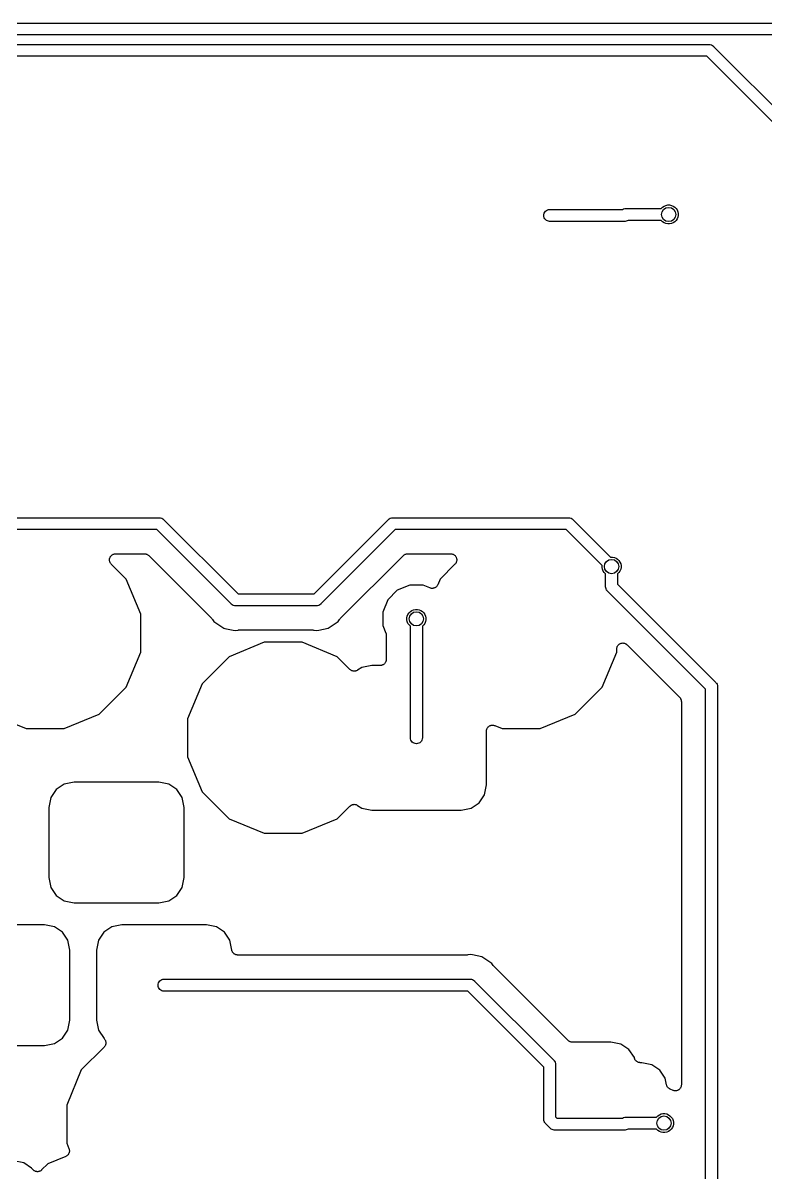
# Model space of a CAD drawing. Extents: x 0.4 to 11.3, y -7.9 to -0.4.
# Drawn here: x 5.277 to 5.892, y -2.466 to -1.515 of the extents above; entities that cross this region are included whole.
import ezdxf

# ---------------------------------------------------------------- set-up
doc = ezdxf.new("R2010")
doc.units = 0
doc.header["$MEASUREMENT"] = 0
doc.layers.add('BLACK', color=7, linetype='CONTINUOUS')

msp = doc.modelspace()

# ---------------------------------------------------------------- linework, layer by layer
at = {"layer": 'BLACK', "linetype": 'CONTINUOUS'}
for p, q in [((4.18922, -1.51476), (6.51551, -1.51476)), ((6.51371, -1.52461), (4.19102, -1.52461)), ((4.19664, -1.53248), (5.84425, -1.53248)), ((5.84425, -1.53248), (5.84449, -1.53246)), ((5.84449, -1.53246), (5.84473, -1.53248)), ((5.84473, -1.53248), (5.84473, -1.53248)), ((5.84473, -1.53248), (5.84545, -1.53255)), ((5.84545, -1.53255), (5.84638, -1.53283)), ((5.84638, -1.53283), (5.84724, -1.53329)), ((5.84724, -1.53329), (5.84798, -1.5339)), ((5.84798, -1.5339), (5.84814, -1.53409)), ((5.84814, -1.53409), (5.92431, -1.61026)), ((5.84245, -1.54232), (4.19844, -1.54232)), ((5.91735, -1.61722), (5.84245, -1.54232)), ((5.80873, -1.66566), (5.81025, -1.66535)), ((5.81025, -1.66535), (5.8118, -1.66535)), ((5.8118, -1.66535), (5.81332, -1.66566)), ((5.70765, -1.67402), (5.70775, -1.67305)), ((5.70775, -1.67498), (5.70765, -1.67402)), ((5.70775, -1.67305), (5.70803, -1.67212)), ((5.70803, -1.67591), (5.70775, -1.67498)), ((5.70803, -1.67212), (5.70849, -1.67127)), ((5.70849, -1.67127), (5.7091, -1.67052)), ((5.7091, -1.67052), (5.70985, -1.6699)), ((5.70985, -1.6699), (5.71071, -1.66945)), ((5.71071, -1.66945), (5.71163, -1.66917)), ((5.71163, -1.66917), (5.71236, -1.66909)), ((5.71236, -1.66909), (5.77288, -1.66909)), ((5.77288, -1.66909), (5.7737, -1.66866)), ((5.7737, -1.66866), (5.77463, -1.66838)), ((5.77463, -1.66838), (5.77535, -1.66831)), ((5.77535, -1.66831), (5.77559, -1.66828)), ((5.77535, -1.66831), (5.77535, -1.66831)), ((5.77559, -1.66828), (5.77583, -1.66831)), ((5.77583, -1.66831), (5.80484, -1.66831)), ((5.80484, -1.66831), (5.80491, -1.66821)), ((5.80491, -1.66821), (5.806, -1.66711)), ((5.806, -1.66711), (5.80729, -1.66625)), ((5.80729, -1.66625), (5.80873, -1.66566)), ((5.81332, -1.66566), (5.81475, -1.66625)), ((5.81475, -1.66625), (5.81604, -1.66711)), ((5.81604, -1.66711), (5.81714, -1.66821)), ((5.81714, -1.66821), (5.818, -1.6695)), ((5.818, -1.6695), (5.8186, -1.67093)), ((5.8186, -1.67093), (5.8189, -1.67245)), ((5.8189, -1.674), (5.8186, -1.67553)), ((5.8189, -1.67245), (5.8189, -1.674)), ((5.70849, -1.67676), (5.70803, -1.67591)), ((5.7091, -1.67751), (5.70849, -1.67676)), ((5.70985, -1.67813), (5.7091, -1.67751)), ((5.71071, -1.67858), (5.70985, -1.67813)), ((5.71163, -1.67887), (5.71071, -1.67858)), ((5.71236, -1.67894), (5.71163, -1.67887)), ((5.77456, -1.67894), (5.71236, -1.67894)), ((5.7748, -1.67896), (5.77456, -1.67894)), ((5.77504, -1.67894), (5.7748, -1.67896)), ((5.77577, -1.67887), (5.77504, -1.67894)), ((5.77504, -1.67894), (5.77504, -1.67894)), ((5.7767, -1.67858), (5.77577, -1.67887)), ((5.77751, -1.67815), (5.7767, -1.67858)), ((5.80484, -1.67815), (5.77751, -1.67815)), ((5.80491, -1.67825), (5.80484, -1.67815)), ((5.806, -1.67934), (5.80491, -1.67825)), ((5.80729, -1.68021), (5.806, -1.67934)), ((5.80873, -1.6808), (5.80729, -1.68021)), ((5.81025, -1.6811), (5.80873, -1.6808)), ((5.8118, -1.6811), (5.81025, -1.6811)), ((5.81332, -1.6808), (5.8118, -1.6811)), ((5.81475, -1.68021), (5.81332, -1.6808)), ((5.81604, -1.67934), (5.81475, -1.68021)), ((5.81714, -1.67825), (5.81604, -1.67934)), ((5.818, -1.67696), (5.81714, -1.67825)), ((5.8186, -1.67553), (5.818, -1.67696)), ((5.26402, -1.92421), (5.38952, -1.92421)), ((5.38952, -1.92421), (5.38976, -1.92419)), ((5.38976, -1.92419), (5.39, -1.92421)), ((5.39, -1.92421), (5.39001, -1.92421)), ((5.39001, -1.92421), (5.39073, -1.92428)), ((5.39073, -1.92428), (5.39166, -1.92457)), ((5.39166, -1.92457), (5.39251, -1.92502)), ((5.39251, -1.92502), (5.39326, -1.92564)), ((5.39326, -1.92564), (5.39341, -1.92582)), ((5.39341, -1.92582), (5.45479, -1.9872)), ((5.51765, -1.9872), (5.57903, -1.92582)), ((5.57903, -1.92582), (5.57918, -1.92564)), ((5.57918, -1.92564), (5.57948, -1.92539)), ((5.57948, -1.92539), (5.57993, -1.92502)), ((5.57993, -1.92502), (5.58078, -1.92457)), ((5.58078, -1.92457), (5.58171, -1.92428)), ((5.58171, -1.92428), (5.58244, -1.92421)), ((5.58244, -1.92421), (5.58268, -1.92419)), ((5.58244, -1.92421), (5.58244, -1.92421)), ((5.58268, -1.92419), (5.58292, -1.92421)), ((5.58292, -1.92421), (5.72811, -1.92421)), ((5.72811, -1.92421), (5.72835, -1.92419)), ((5.72835, -1.92419), (5.72859, -1.92421)), ((5.72859, -1.92421), (5.72859, -1.92421)), ((5.72859, -1.92421), (5.72931, -1.92428)), ((5.72931, -1.92428), (5.73024, -1.92457)), ((5.73024, -1.92457), (5.73109, -1.92502)), ((5.73109, -1.92502), (5.73184, -1.92564)), ((5.73184, -1.92564), (5.732, -1.92582)), ((5.732, -1.92582), (5.76289, -1.95672)), ((5.38773, -1.93406), (5.26582, -1.93406)), ((5.44911, -1.99544), (5.38773, -1.93406)), ((5.58472, -1.93406), (5.52334, -1.99543)), ((5.72631, -1.93406), (5.58472, -1.93406)), ((5.75593, -1.96368), (5.72631, -1.93406)), ((5.34852, -1.959), (5.34857, -1.95852)), ((5.34852, -1.95901), (5.34852, -1.959)), ((5.34852, -1.95902), (5.34852, -1.95901)), ((5.34856, -1.95949), (5.34852, -1.95902)), ((5.3486, -1.95997), (5.34856, -1.95949)), ((5.34857, -1.95852), (5.34862, -1.95805)), ((5.34861, -1.95998), (5.3486, -1.95997)), ((5.34861, -1.95999), (5.34861, -1.95998)), ((5.34874, -1.96045), (5.34861, -1.95999)), ((5.34862, -1.95803), (5.34877, -1.95758)), ((5.34862, -1.95804), (5.34862, -1.95803)), ((5.34862, -1.95805), (5.34862, -1.95804)), ((5.34888, -1.96091), (5.34874, -1.96045)), ((5.34877, -1.95758), (5.34891, -1.95712)), ((5.34891, -1.95711), (5.34892, -1.9571)), ((5.34891, -1.95712), (5.34891, -1.95711)), ((5.34892, -1.9571), (5.34914, -1.95668)), ((5.34914, -1.95668), (5.34937, -1.95626)), ((5.34937, -1.95626), (5.34938, -1.95625)), ((5.34938, -1.95624), (5.34969, -1.95588)), ((5.34938, -1.95625), (5.34938, -1.95624)), ((5.34969, -1.95588), (5.34999, -1.95551)), ((5.34999, -1.95551), (5.35, -1.9555)), ((5.35, -1.9555), (5.35001, -1.95549)), ((5.35001, -1.95549), (5.35038, -1.95519)), ((5.35038, -1.95519), (5.35075, -1.95489)), ((5.35075, -1.95489), (5.35076, -1.95489)), ((5.35076, -1.95489), (5.35077, -1.95488)), ((5.35077, -1.95488), (5.35119, -1.95466)), ((5.35119, -1.95466), (5.35161, -1.95443)), ((5.35161, -1.95443), (5.35162, -1.95443)), ((5.35162, -1.95443), (5.35163, -1.95443)), ((5.35163, -1.95443), (5.35208, -1.95429)), ((5.35208, -1.95429), (5.35255, -1.95415)), ((5.35255, -1.95415), (5.35256, -1.95415)), ((5.35256, -1.95415), (5.35304, -1.9541)), ((5.35256, -1.95415), (5.35256, -1.95415)), ((5.35304, -1.9541), (5.35352, -1.95406)), ((5.35352, -1.95406), (5.37737, -1.95406)), ((5.37737, -1.95406), (5.37739, -1.95406)), ((5.37739, -1.95406), (5.37739, -1.95406)), ((5.37739, -1.95406), (5.37739, -1.95406)), ((5.37739, -1.95406), (5.37744, -1.95406)), ((5.37744, -1.95406), (5.3779, -1.95411)), ((5.3779, -1.95411), (5.37836, -1.95415)), ((5.37836, -1.95415), (5.37838, -1.95416)), ((5.37838, -1.95416), (5.37841, -1.95416)), ((5.37841, -1.95416), (5.37885, -1.9543)), ((5.37885, -1.9543), (5.37929, -1.95444)), ((5.37929, -1.95444), (5.37931, -1.95445)), ((5.37931, -1.95445), (5.37934, -1.95446)), ((5.37934, -1.95446), (5.37975, -1.95468)), ((5.37975, -1.95468), (5.38015, -1.9549)), ((5.38015, -1.9549), (5.38017, -1.95492)), ((5.38017, -1.95492), (5.38019, -1.95493)), ((5.38019, -1.95493), (5.38055, -1.95523)), ((5.38055, -1.95523), (5.38091, -1.95552)), ((5.38091, -1.95552), (5.43305, -2.00766)), ((5.53939, -2.00766), (5.59154, -1.95552)), ((5.59154, -1.95552), (5.59155, -1.95551)), ((5.59155, -1.95551), (5.59159, -1.95547)), ((5.59155, -1.95551), (5.59155, -1.95551)), ((5.59155, -1.95551), (5.59155, -1.95551)), ((5.59159, -1.95547), (5.59195, -1.95518)), ((5.59195, -1.95518), (5.5923, -1.95489)), ((5.5923, -1.95489), (5.59233, -1.95488)), ((5.59233, -1.95488), (5.59235, -1.95486)), ((5.59235, -1.95486), (5.59276, -1.95465)), ((5.59276, -1.95465), (5.59317, -1.95443)), ((5.59317, -1.95443), (5.59319, -1.95442)), ((5.59319, -1.95442), (5.59321, -1.95441)), ((5.59321, -1.95441), (5.59366, -1.95428)), ((5.59366, -1.95428), (5.5941, -1.95415)), ((5.5941, -1.95415), (5.59413, -1.95415)), ((5.59413, -1.95415), (5.59415, -1.95414)), ((5.59415, -1.95414), (5.59461, -1.9541)), ((5.59461, -1.9541), (5.59507, -1.95406)), ((5.59507, -1.95406), (5.63073, -1.95406)), ((5.63073, -1.95406), (5.63079, -1.95406)), ((5.63079, -1.95406), (5.63079, -1.95406)), ((5.63079, -1.95406), (5.63079, -1.95406)), ((5.63079, -1.95406), (5.6308, -1.95406)), ((5.6308, -1.95406), (5.63129, -1.95411)), ((5.63129, -1.95411), (5.63176, -1.95416)), ((5.63176, -1.95416), (5.63177, -1.95416)), ((5.63177, -1.95416), (5.63177, -1.95416)), ((5.63177, -1.95416), (5.63224, -1.95431)), ((5.63224, -1.95431), (5.63269, -1.95445)), ((5.63269, -1.95445), (5.6327, -1.95446)), ((5.6327, -1.95446), (5.6327, -1.95446)), ((5.6327, -1.95446), (5.63313, -1.95469)), ((5.63313, -1.95469), (5.63354, -1.95492)), ((5.63354, -1.95492), (5.63355, -1.95493)), ((5.63355, -1.95493), (5.63356, -1.95493)), ((5.63356, -1.95493), (5.63393, -1.95524)), ((5.63393, -1.95524), (5.63429, -1.95554)), ((5.63429, -1.95554), (5.6343, -1.95555)), ((5.6343, -1.95555), (5.63431, -1.95556)), ((5.63431, -1.95556), (5.63461, -1.95593)), ((5.63461, -1.95593), (5.63491, -1.9563)), ((5.63491, -1.9563), (5.63491, -1.95631)), ((5.63491, -1.95631), (5.63492, -1.95632)), ((5.63492, -1.95632), (5.63514, -1.95673)), ((5.63514, -1.95673), (5.63536, -1.95717)), ((5.63536, -1.95717), (5.63537, -1.95717)), ((5.63537, -1.95717), (5.63537, -1.95718)), ((5.63537, -1.95718), (5.63551, -1.95764)), ((5.63563, -1.96006), (5.63549, -1.96053)), ((5.63551, -1.95764), (5.63564, -1.9581)), ((5.63564, -1.96004), (5.63563, -1.96005)), ((5.63563, -1.96005), (5.63563, -1.96006)), ((5.63564, -1.9581), (5.63564, -1.95811)), ((5.63564, -1.95811), (5.63565, -1.95812)), ((5.63568, -1.95957), (5.63564, -1.96004)), ((5.63565, -1.95812), (5.63569, -1.9586)), ((5.63573, -1.95909), (5.63568, -1.95957)), ((5.63569, -1.9586), (5.63573, -1.95907)), ((5.63573, -1.95907), (5.63573, -1.95908)), ((5.63573, -1.95908), (5.63573, -1.95909)), ((5.76289, -1.95672), (5.763, -1.95669)), ((5.763, -1.95669), (5.76456, -1.95669)), ((5.76456, -1.95669), (5.76608, -1.957)), ((5.76608, -1.957), (5.76751, -1.95759)), ((5.76751, -1.95759), (5.7688, -1.95845)), ((5.7688, -1.95845), (5.7699, -1.95955)), ((5.7699, -1.95955), (5.77076, -1.96084)), ((5.34888, -1.96092), (5.34888, -1.96091)), ((5.34888, -1.96093), (5.34888, -1.96092)), ((5.3491, -1.96135), (5.34888, -1.96093)), ((5.34932, -1.96178), (5.3491, -1.96135)), ((5.34933, -1.96179), (5.34932, -1.96178)), ((5.34963, -1.96217), (5.34933, -1.96179)), ((5.34933, -1.96179), (5.34933, -1.96179)), ((5.34993, -1.96254), (5.34963, -1.96217)), ((5.34994, -1.96255), (5.34993, -1.96254)), ((5.34995, -1.96255), (5.34994, -1.96255)), ((5.34998, -1.96259), (5.34995, -1.96255)), ((5.34995, -1.96255), (5.34995, -1.96255)), ((5.3623, -1.9749), (5.34998, -1.96259)), ((5.63427, -1.96259), (5.62196, -1.9749)), ((5.63457, -1.96222), (5.63427, -1.96259)), ((5.63488, -1.96185), (5.63457, -1.96222)), ((5.63489, -1.96184), (5.63488, -1.96184)), ((5.63488, -1.96184), (5.63488, -1.96185)), ((5.63511, -1.96142), (5.63489, -1.96184)), ((5.63534, -1.96099), (5.63511, -1.96142)), ((5.63535, -1.96098), (5.63534, -1.96099)), ((5.63549, -1.96053), (5.63535, -1.96098)), ((5.63535, -1.96098), (5.63535, -1.96098)), ((5.75591, -1.96379), (5.75593, -1.96368)), ((5.75591, -1.96534), (5.75591, -1.96379)), ((5.75621, -1.96686), (5.75591, -1.96534)), ((5.7568, -1.9683), (5.75621, -1.96686)), ((5.75766, -1.96959), (5.7568, -1.9683)), ((5.75876, -1.97068), (5.75766, -1.96959)), ((5.7699, -1.96959), (5.7688, -1.97068)), ((5.77076, -1.9683), (5.7699, -1.96959)), ((5.77076, -1.96084), (5.77135, -1.96227)), ((5.77135, -1.96686), (5.77076, -1.9683)), ((5.77135, -1.96227), (5.77165, -1.96379)), ((5.77165, -1.96534), (5.77135, -1.96686)), ((5.77165, -1.96379), (5.77165, -1.96534)), ((5.37433, -2.00396), (5.3623, -1.9749)), ((5.62196, -1.9749), (5.62001, -1.9796)), ((5.75886, -1.97075), (5.75876, -1.97068)), ((5.75886, -1.98103), (5.75886, -1.97075)), ((5.7688, -1.97068), (5.7687, -1.97075)), ((5.7687, -1.97075), (5.7687, -1.97923)), ((5.7687, -1.97923), (5.84977, -2.0603)), ((5.45479, -1.9872), (5.51765, -1.9872)), ((5.58657, -1.98424), (5.57873, -1.99208)), ((5.59682, -1.98), (5.58657, -1.98424)), ((5.60791, -1.98), (5.59682, -1.98)), ((5.61348, -1.98231), (5.60791, -1.98)), ((5.61393, -1.98245), (5.61348, -1.98231)), ((5.61438, -1.98258), (5.61393, -1.98245)), ((5.61439, -1.98259), (5.61438, -1.98258)), ((5.61441, -1.98259), (5.61439, -1.98259)), ((5.61488, -1.98264), (5.61441, -1.98259)), ((5.61535, -1.98269), (5.61488, -1.98264)), ((5.61537, -1.98269), (5.61535, -1.98269)), ((5.61538, -1.98269), (5.61537, -1.98269)), ((5.61585, -1.98264), (5.61538, -1.98269)), ((5.61632, -1.9826), (5.61585, -1.98264)), ((5.61634, -1.9826), (5.61632, -1.9826)), ((5.61635, -1.98259), (5.61634, -1.9826)), ((5.61681, -1.98246), (5.61635, -1.98259)), ((5.61726, -1.98233), (5.61681, -1.98246)), ((5.61727, -1.98232), (5.61726, -1.98233)), ((5.61729, -1.98231), (5.61727, -1.98232)), ((5.61771, -1.98209), (5.61729, -1.98231)), ((5.61812, -1.98188), (5.61771, -1.98209)), ((5.61814, -1.98187), (5.61812, -1.98188)), ((5.61815, -1.98186), (5.61814, -1.98187)), ((5.61852, -1.98156), (5.61815, -1.98186)), ((5.61888, -1.98127), (5.61852, -1.98156)), ((5.61889, -1.98125), (5.61888, -1.98127)), ((5.61891, -1.98124), (5.61889, -1.98125)), ((5.61921, -1.98088), (5.61891, -1.98124)), ((5.61951, -1.98052), (5.61921, -1.98088)), ((5.61952, -1.9805), (5.61951, -1.98052)), ((5.61953, -1.98049), (5.61952, -1.9805)), ((5.61976, -1.98007), (5.61953, -1.98049)), ((5.61998, -1.97967), (5.61976, -1.98007)), ((5.62, -1.97964), (5.61998, -1.97967)), ((5.62001, -1.9796), (5.62, -1.97963)), ((5.62, -1.97963), (5.62, -1.97963)), ((5.62, -1.97963), (5.62, -1.97964)), ((5.75883, -1.98127), (5.75886, -1.98103)), ((5.75893, -1.98223), (5.75883, -1.98127)), ((5.75921, -1.98316), (5.75893, -1.98223)), ((5.75967, -1.98402), (5.75921, -1.98316)), ((5.76006, -1.9845), (5.75967, -1.98402)), ((5.76028, -1.98477), (5.76006, -1.9845)), ((5.76047, -1.98492), (5.76028, -1.98477)), ((5.84154, -2.06599), (5.76047, -1.98492)), ((5.44926, -1.99562), (5.44911, -1.99544)), ((5.44945, -1.99578), (5.44926, -1.99562)), ((5.45001, -1.99624), (5.44945, -1.99578)), ((5.45086, -1.99669), (5.45001, -1.99624)), ((5.45179, -1.99698), (5.45086, -1.99669)), ((5.45251, -1.99705), (5.45179, -1.99698)), ((5.45276, -1.99707), (5.45251, -1.99705)), ((5.45251, -1.99705), (5.45251, -1.99705)), ((5.453, -1.99705), (5.45276, -1.99707)), ((5.51944, -1.99705), (5.453, -1.99705)), ((5.51969, -1.99707), (5.51944, -1.99705)), ((5.51993, -1.99705), (5.51969, -1.99707)), ((5.52065, -1.99698), (5.51993, -1.99705)), ((5.51993, -1.99705), (5.51993, -1.99705)), ((5.52158, -1.99669), (5.52065, -1.99698)), ((5.52243, -1.99624), (5.52158, -1.99669)), ((5.52318, -1.99562), (5.52243, -1.99624)), ((5.52334, -1.99543), (5.52318, -1.99562)), ((5.57873, -1.99208), (5.57449, -2.00233)), ((5.37433, -2.03541), (5.37433, -2.00396)), ((5.43305, -2.00766), (5.4331, -2.00771)), ((5.4331, -2.00771), (5.43338, -2.00807)), ((5.43338, -2.00807), (5.43367, -2.00842)), ((5.53881, -2.00836), (5.5391, -2.00802)), ((5.5391, -2.00802), (5.53939, -2.00766)), ((5.57449, -2.00233), (5.57449, -2.01342)), ((5.59449, -2.0071), (5.59479, -2.00558)), ((5.59449, -2.00865), (5.59449, -2.0071)), ((5.59479, -2.00558), (5.59538, -2.00414)), ((5.59538, -2.00414), (5.59625, -2.00285)), ((5.59625, -2.00285), (5.59734, -2.00176)), ((5.59734, -2.00176), (5.59863, -2.0009)), ((5.59863, -2.0009), (5.60007, -2.0003)), ((5.60007, -2.0003), (5.60159, -2)), ((5.60159, -2), (5.60314, -2)), ((5.60314, -2), (5.60466, -2.0003)), ((5.60466, -2.0003), (5.60609, -2.0009)), ((5.60609, -2.0009), (5.60738, -2.00176)), ((5.60738, -2.00176), (5.60848, -2.00285)), ((5.60848, -2.00285), (5.60934, -2.00414)), ((5.60934, -2.00414), (5.60993, -2.00558)), ((5.60993, -2.00558), (5.61024, -2.0071)), ((5.61024, -2.0071), (5.61024, -2.00865)), ((5.43367, -2.00842), (5.43479, -2.01009)), ((5.43479, -2.01009), (5.43646, -2.01121)), ((5.43646, -2.01121), (5.43646, -2.01121)), ((5.43646, -2.01121), (5.44303, -2.0156)), ((5.44303, -2.0156), (5.44395, -2.01578)), ((5.44395, -2.01578), (5.44395, -2.01578)), ((5.44395, -2.01578), (5.45078, -2.01714)), ((5.45078, -2.01714), (5.45078, -2.01714)), ((5.45078, -2.01714), (5.45276, -2.01754)), ((5.45276, -2.01754), (5.45473, -2.01714)), ((5.45473, -2.01714), (5.4548, -2.01713)), ((5.45473, -2.01714), (5.45473, -2.01714)), ((5.45473, -2.01714), (5.45473, -2.01714)), ((5.45473, -2.01714), (5.45473, -2.01714)), ((5.4548, -2.01713), (5.45525, -2.01709)), ((5.45525, -2.01709), (5.4557, -2.01705)), ((5.4557, -2.01705), (5.51674, -2.01705)), ((5.51674, -2.01705), (5.51674, -2.01705)), ((5.51674, -2.01705), (5.51674, -2.01705)), ((5.51674, -2.01705), (5.51674, -2.01705)), ((5.51674, -2.01705), (5.51681, -2.01705)), ((5.51681, -2.01705), (5.51726, -2.0171)), ((5.51726, -2.0171), (5.51771, -2.01714)), ((5.51771, -2.01714), (5.51969, -2.01754)), ((5.51969, -2.01754), (5.52166, -2.01714)), ((5.52166, -2.01714), (5.52941, -2.0156)), ((5.52166, -2.01714), (5.52166, -2.01714)), ((5.52941, -2.0156), (5.53765, -2.01009)), ((5.53765, -2.01009), (5.53877, -2.00842)), ((5.53877, -2.00842), (5.53881, -2.00836)), ((5.53877, -2.00842), (5.53877, -2.00842)), ((5.53877, -2.00842), (5.53877, -2.00842)), ((5.53877, -2.00842), (5.53877, -2.00842)), ((5.57449, -2.01342), (5.57706, -2.01963)), ((5.59479, -2.01017), (5.59449, -2.00865)), ((5.59538, -2.0116), (5.59479, -2.01017)), ((5.59625, -2.01289), (5.59538, -2.0116)), ((5.59734, -2.01399), (5.59625, -2.01289)), ((5.59744, -2.01406), (5.59734, -2.01399)), ((5.59744, -2.10654), (5.59744, -2.01406)), ((5.60738, -2.01399), (5.60728, -2.01406)), ((5.60728, -2.01406), (5.60728, -2.10654)), ((5.60848, -2.01289), (5.60738, -2.01399)), ((5.60934, -2.0116), (5.60848, -2.01289)), ((5.60993, -2.01017), (5.60934, -2.0116)), ((5.61024, -2.00865), (5.60993, -2.01017)), ((5.57706, -2.01963), (5.57706, -2.01964)), ((5.57706, -2.01964), (5.57706, -2.01964)), ((5.57706, -2.01964), (5.57706, -2.01964)), ((5.57706, -2.01964), (5.57709, -2.01969)), ((5.57709, -2.01969), (5.57721, -2.02013)), ((5.57721, -2.02013), (5.57735, -2.02057)), ((5.57735, -2.02057), (5.57735, -2.0206)), ((5.57735, -2.0206), (5.57736, -2.02063)), ((5.57736, -2.02063), (5.5774, -2.02109)), ((5.5774, -2.02109), (5.57744, -2.02154)), ((5.57744, -2.02154), (5.57744, -2.04144)), ((5.3623, -2.06447), (5.37433, -2.03541)), ((5.4764, -2.02724), (5.44734, -2.03928)), ((5.50785, -2.02724), (5.4764, -2.02724)), ((5.53691, -2.03928), (5.50785, -2.02724)), ((5.756, -2.06447), (5.76803, -2.03541)), ((5.76803, -2.03277), (5.76809, -2.03229)), ((5.76803, -2.03278), (5.76803, -2.03277)), ((5.76803, -2.03279), (5.76803, -2.03278)), ((5.76803, -2.03278), (5.76803, -2.03278)), ((5.76803, -2.03284), (5.76803, -2.03279)), ((5.76803, -2.03541), (5.76803, -2.03284)), ((5.76809, -2.03229), (5.76814, -2.03181)), ((5.76814, -2.0318), (5.76829, -2.03134)), ((5.76814, -2.03181), (5.76814, -2.0318)), ((5.76814, -2.03181), (5.76814, -2.03181)), ((5.76829, -2.03134), (5.76843, -2.03088)), ((5.76843, -2.03088), (5.76844, -2.03087)), ((5.76843, -2.03088), (5.76843, -2.03088)), ((5.76844, -2.03087), (5.76867, -2.03045)), ((5.76867, -2.03045), (5.7689, -2.03003)), ((5.7689, -2.03002), (5.76891, -2.03001)), ((5.7689, -2.03003), (5.7689, -2.03002)), ((5.76891, -2.03001), (5.76921, -2.02965)), ((5.76921, -2.02965), (5.76952, -2.02928)), ((5.76952, -2.02928), (5.76953, -2.02927)), ((5.76953, -2.02926), (5.7699, -2.02897)), ((5.76953, -2.02927), (5.76953, -2.02926)), ((5.7699, -2.02897), (5.77028, -2.02866)), ((5.77028, -2.02866), (5.77029, -2.02866)), ((5.77029, -2.02865), (5.77071, -2.02843)), ((5.77029, -2.02866), (5.77029, -2.02865)), ((5.77071, -2.02843), (5.77114, -2.02821)), ((5.77114, -2.02821), (5.77115, -2.02821)), ((5.77115, -2.02821), (5.77116, -2.0282)), ((5.77116, -2.0282), (5.77161, -2.02807)), ((5.77161, -2.02807), (5.77208, -2.02793)), ((5.77208, -2.02793), (5.77209, -2.02793)), ((5.77209, -2.02793), (5.77257, -2.02788)), ((5.77209, -2.02793), (5.77209, -2.02793)), ((5.77257, -2.02788), (5.77305, -2.02784)), ((5.77305, -2.02784), (5.77306, -2.02784)), ((5.77306, -2.02784), (5.77307, -2.02784)), ((5.77307, -2.02784), (5.77354, -2.02789)), ((5.77354, -2.02789), (5.77402, -2.02794)), ((5.77402, -2.02794), (5.77403, -2.02794)), ((5.77403, -2.02794), (5.77404, -2.02794)), ((5.77404, -2.02794), (5.7745, -2.02808)), ((5.7745, -2.02808), (5.77495, -2.02822)), ((5.77495, -2.02822), (5.77496, -2.02823)), ((5.77496, -2.02823), (5.77497, -2.02823)), ((5.77497, -2.02823), (5.7754, -2.02846)), ((5.7754, -2.02846), (5.77581, -2.02868)), ((5.77581, -2.02868), (5.77582, -2.02869)), ((5.77582, -2.02869), (5.77583, -2.02869)), ((5.77583, -2.02869), (5.7762, -2.029)), ((5.7762, -2.029), (5.77657, -2.0293)), ((5.77657, -2.0293), (5.82007, -2.07281)), ((5.44734, -2.03928), (5.42511, -2.06152)), ((5.5474, -2.04977), (5.53691, -2.03928)), ((5.57431, -2.04608), (5.57386, -2.04621)), ((5.57433, -2.04607), (5.57431, -2.04608)), ((5.57435, -2.04606), (5.57433, -2.04607)), ((5.57476, -2.04584), (5.57435, -2.04606)), ((5.57518, -2.04562), (5.57476, -2.04584)), ((5.57519, -2.04561), (5.57518, -2.04562)), ((5.57521, -2.0456), (5.57519, -2.04561)), ((5.57557, -2.04531), (5.57521, -2.0456)), ((5.57594, -2.04501), (5.57557, -2.04531)), ((5.57595, -2.045), (5.57594, -2.04501)), ((5.57596, -2.04499), (5.57595, -2.045)), ((5.57626, -2.04462), (5.57596, -2.04499)), ((5.57657, -2.04426), (5.57626, -2.04462)), ((5.57659, -2.04424), (5.57657, -2.04425)), ((5.57657, -2.04425), (5.57657, -2.04426)), ((5.57681, -2.04382), (5.57659, -2.04424)), ((5.57704, -2.04341), (5.57681, -2.04382)), ((5.57705, -2.04338), (5.57704, -2.04339)), ((5.57704, -2.04339), (5.57704, -2.04341)), ((5.57719, -2.04293), (5.57705, -2.04338)), ((5.57733, -2.04248), (5.57719, -2.04293)), ((5.57734, -2.04244), (5.57733, -2.04246)), ((5.57733, -2.04246), (5.57733, -2.04248)), ((5.57739, -2.04198), (5.57734, -2.04244)), ((5.57744, -2.04151), (5.57739, -2.04198)), ((5.57744, -2.04144), (5.57744, -2.04147)), ((5.57744, -2.04147), (5.57744, -2.04147)), ((5.57744, -2.04147), (5.57744, -2.04148)), ((5.57744, -2.04148), (5.57744, -2.04151)), ((5.54776, -2.05007), (5.5474, -2.04977)), ((5.54812, -2.05037), (5.54776, -2.05007)), ((5.54814, -2.05038), (5.54812, -2.05037)), ((5.54815, -2.05039), (5.54814, -2.05038)), ((5.54856, -2.05061), (5.54815, -2.05039)), ((5.54898, -2.05084), (5.54856, -2.05061)), ((5.54899, -2.05084), (5.54898, -2.05084)), ((5.54901, -2.05085), (5.54899, -2.05084)), ((5.54946, -2.05099), (5.54901, -2.05085)), ((5.54991, -2.05113), (5.54946, -2.05099)), ((5.54993, -2.05113), (5.54991, -2.05113)), ((5.54995, -2.05114), (5.54993, -2.05113)), ((5.55041, -2.05118), (5.54995, -2.05114)), ((5.55088, -2.05123), (5.55041, -2.05118)), ((5.5509, -2.05123), (5.55088, -2.05123)), ((5.55092, -2.05123), (5.5509, -2.05123)), ((5.55138, -2.05119), (5.55092, -2.05123)), ((5.55185, -2.05115), (5.55138, -2.05119)), ((5.55187, -2.05114), (5.55185, -2.05115)), ((5.55189, -2.05114), (5.55187, -2.05114)), ((5.55234, -2.05101), (5.55189, -2.05114)), ((5.55279, -2.05088), (5.55234, -2.05101)), ((5.5528, -2.05087), (5.55279, -2.05088)), ((5.55282, -2.05086), (5.5528, -2.05087)), ((5.55324, -2.05065), (5.55282, -2.05086)), ((5.55365, -2.05043), (5.55324, -2.05065)), ((5.55368, -2.05041), (5.55365, -2.05043)), ((5.55369, -2.05041), (5.55368, -2.05041)), ((5.55371, -2.05039), (5.55369, -2.05041)), ((5.55369, -2.05041), (5.55369, -2.05041)), ((5.55716, -2.04809), (5.55371, -2.05039)), ((5.56545, -2.04644), (5.55716, -2.04809)), ((5.57244, -2.04644), (5.56545, -2.04644)), ((5.57291, -2.04639), (5.57244, -2.04644)), ((5.57338, -2.04635), (5.57291, -2.04639)), ((5.57339, -2.04635), (5.57338, -2.04635)), ((5.57341, -2.04634), (5.57339, -2.04635)), ((5.57386, -2.04621), (5.57341, -2.04634)), ((5.34006, -2.0867), (5.3623, -2.06447)), ((5.42511, -2.06152), (5.41307, -2.09057)), ((5.73376, -2.0867), (5.756, -2.06447)), ((5.84977, -2.0603), (5.84995, -2.06045)), ((5.84995, -2.06045), (5.85011, -2.06064)), ((5.85011, -2.06064), (5.85011, -2.06064)), ((5.85011, -2.06064), (5.85042, -2.06102)), ((5.85042, -2.06102), (5.85057, -2.0612)), ((5.85057, -2.0612), (5.85103, -2.06205)), ((5.85103, -2.06205), (5.85131, -2.06298)), ((5.85131, -2.06298), (5.85138, -2.06371)), ((5.85138, -2.06371), (5.85138, -2.06371)), ((5.85138, -2.06371), (5.8514, -2.06395)), ((5.8514, -2.06395), (5.85138, -2.06419)), ((5.85138, -2.06419), (5.85138, -2.63362)), ((5.82007, -2.07281), (5.82008, -2.07282)), ((5.82008, -2.07282), (5.82008, -2.07282)), ((5.82008, -2.07282), (5.82008, -2.07282)), ((5.82008, -2.07282), (5.82012, -2.07286)), ((5.82012, -2.07286), (5.82041, -2.07322)), ((5.82041, -2.07322), (5.8207, -2.07357)), ((5.8207, -2.07357), (5.82071, -2.0736)), ((5.82071, -2.0736), (5.82073, -2.07362)), ((5.82073, -2.07362), (5.82094, -2.07403)), ((5.82094, -2.07403), (5.82116, -2.07444)), ((5.82116, -2.07444), (5.82117, -2.07446)), ((5.82117, -2.07446), (5.82118, -2.07448)), ((5.82118, -2.07448), (5.82131, -2.07493)), ((5.84154, -2.63182), (5.84154, -2.06599)), ((5.82131, -2.07493), (5.82144, -2.07537)), ((5.82144, -2.07537), (5.82144, -2.0754)), ((5.82144, -2.0754), (5.82145, -2.07542)), ((5.82145, -2.07542), (5.82149, -2.07588)), ((5.82149, -2.07588), (5.82154, -2.07634)), ((5.82154, -2.07634), (5.82154, -2.39353)), ((5.25049, -2.0867), (5.27955, -2.09874)), ((5.311, -2.09874), (5.34006, -2.0867)), ((5.41307, -2.09057), (5.41307, -2.12202)), ((5.7047, -2.09874), (5.73376, -2.0867)), ((5.27955, -2.09874), (5.311, -2.09874)), ((5.66025, -2.10077), (5.66031, -2.10029)), ((5.66025, -2.10079), (5.66025, -2.10077)), ((5.66025, -2.1008), (5.66025, -2.10079)), ((5.66025, -2.10084), (5.66025, -2.1008)), ((5.66025, -2.1008), (5.66025, -2.1008)), ((5.66025, -2.14518), (5.66025, -2.10084)), ((5.66031, -2.10029), (5.66036, -2.09983)), ((5.66036, -2.0998), (5.66051, -2.09935)), ((5.66036, -2.09981), (5.66036, -2.0998)), ((5.66036, -2.09983), (5.66036, -2.09981)), ((5.66051, -2.09935), (5.66065, -2.09889)), ((5.66065, -2.09888), (5.66066, -2.09887)), ((5.66065, -2.09889), (5.66065, -2.09888)), ((5.66066, -2.09887), (5.66088, -2.09846)), ((5.66088, -2.09846), (5.66111, -2.09804)), ((5.66111, -2.09804), (5.66112, -2.09803)), ((5.66112, -2.09803), (5.66113, -2.09801)), ((5.66113, -2.09801), (5.66143, -2.09765)), ((5.66143, -2.09765), (5.66174, -2.09729)), ((5.66174, -2.09729), (5.66175, -2.09728)), ((5.66175, -2.09728), (5.66176, -2.09727)), ((5.66176, -2.09727), (5.66213, -2.09697)), ((5.66213, -2.09697), (5.66249, -2.09667)), ((5.66249, -2.09667), (5.66251, -2.09666)), ((5.66251, -2.09666), (5.66252, -2.09666)), ((5.66252, -2.09666), (5.66294, -2.09643)), ((5.66294, -2.09643), (5.66336, -2.09621)), ((5.66336, -2.09621), (5.66337, -2.09621)), ((5.66337, -2.09621), (5.66338, -2.0962)), ((5.66338, -2.0962), (5.66383, -2.09607)), ((5.66383, -2.09607), (5.66429, -2.09593)), ((5.66429, -2.09593), (5.6643, -2.09593)), ((5.6643, -2.09593), (5.66432, -2.09593)), ((5.66432, -2.09593), (5.66479, -2.09589)), ((5.66479, -2.09589), (5.66526, -2.09584)), ((5.66526, -2.09584), (5.66528, -2.09584)), ((5.66528, -2.09584), (5.66529, -2.09584)), ((5.66529, -2.09584), (5.66576, -2.09589)), ((5.66576, -2.09589), (5.66623, -2.09594)), ((5.66623, -2.09594), (5.66625, -2.09594)), ((5.66625, -2.09594), (5.66626, -2.09594)), ((5.66626, -2.09594), (5.66671, -2.09608)), ((5.66671, -2.09608), (5.66717, -2.09622)), ((5.66717, -2.09622), (5.67325, -2.09874)), ((5.67325, -2.09874), (5.7047, -2.09874)), ((5.59751, -2.10726), (5.59744, -2.10654)), ((5.59779, -2.10819), (5.59751, -2.10726)), ((5.59825, -2.10905), (5.59779, -2.10819)), ((5.59887, -2.1098), (5.59825, -2.10905)), ((5.59961, -2.11041), (5.59887, -2.1098)), ((5.60047, -2.11087), (5.59961, -2.11041)), ((5.6014, -2.11115), (5.60047, -2.11087)), ((5.60236, -2.11124), (5.6014, -2.11115)), ((5.60333, -2.11115), (5.60236, -2.11124)), ((5.60425, -2.11087), (5.60333, -2.11115)), ((5.60511, -2.11041), (5.60425, -2.11087)), ((5.60586, -2.1098), (5.60511, -2.11041)), ((5.60647, -2.10905), (5.60586, -2.1098)), ((5.60693, -2.10819), (5.60647, -2.10905)), ((5.60721, -2.10726), (5.60693, -2.10819)), ((5.60728, -2.10654), (5.60721, -2.10726)), ((5.41307, -2.12202), (5.42511, -2.15108)), ((5.30448, -2.14897), (5.30006, -2.15558)), ((5.31109, -2.14455), (5.30448, -2.14897)), ((5.31939, -2.1429), (5.31109, -2.14455)), ((5.38927, -2.1429), (5.31939, -2.1429)), ((5.39757, -2.14455), (5.38927, -2.1429)), ((5.40418, -2.14897), (5.39757, -2.14455)), ((5.4086, -2.15558), (5.40418, -2.14897)), ((5.6586, -2.15347), (5.66025, -2.14518)), ((5.30006, -2.15558), (5.29841, -2.16388)), ((5.41025, -2.16388), (5.4086, -2.15558)), ((5.42511, -2.15108), (5.44734, -2.17332)), ((5.64757, -2.16451), (5.65418, -2.16009)), ((5.65418, -2.16009), (5.6586, -2.15347)), ((5.29841, -2.16388), (5.29841, -2.22195)), ((5.41025, -2.22195), (5.41025, -2.16388)), ((5.53691, -2.17332), (5.5474, -2.16283)), ((5.5474, -2.16283), (5.54742, -2.16281)), ((5.54742, -2.16281), (5.54745, -2.16278)), ((5.54742, -2.16281), (5.54742, -2.16281)), ((5.54742, -2.16281), (5.54742, -2.16281)), ((5.54745, -2.16278), (5.54781, -2.16249)), ((5.54781, -2.16249), (5.54818, -2.16219)), ((5.54818, -2.16219), (5.54819, -2.16218)), ((5.54819, -2.16218), (5.54821, -2.16217)), ((5.54821, -2.16217), (5.54863, -2.16195)), ((5.54863, -2.16195), (5.54904, -2.16174)), ((5.54904, -2.16174), (5.54906, -2.16173)), ((5.54906, -2.16173), (5.54908, -2.16172)), ((5.54908, -2.16172), (5.54953, -2.16159)), ((5.54953, -2.16159), (5.54997, -2.16146)), ((5.54997, -2.16146), (5.54999, -2.16145)), ((5.54999, -2.16145), (5.55001, -2.16145)), ((5.55001, -2.16145), (5.55048, -2.16141)), ((5.55048, -2.16141), (5.55095, -2.16136)), ((5.55095, -2.16136), (5.55097, -2.16137)), ((5.55097, -2.16137), (5.55099, -2.16136)), ((5.55099, -2.16136), (5.55145, -2.16141)), ((5.55145, -2.16141), (5.55192, -2.16146)), ((5.55192, -2.16146), (5.55194, -2.16147)), ((5.55194, -2.16147), (5.55196, -2.16147)), ((5.55196, -2.16147), (5.55241, -2.16161)), ((5.55241, -2.16161), (5.55285, -2.16175)), ((5.55285, -2.16175), (5.55287, -2.16176)), ((5.55287, -2.16176), (5.55289, -2.16176)), ((5.55289, -2.16176), (5.5533, -2.16199)), ((5.5533, -2.16199), (5.55371, -2.16221)), ((5.55371, -2.16221), (5.55716, -2.16451)), ((5.55716, -2.16451), (5.56545, -2.16616)), ((5.56545, -2.16616), (5.63927, -2.16616)), ((5.63927, -2.16616), (5.64757, -2.16451)), ((5.44734, -2.17332), (5.4764, -2.18535)), ((5.50785, -2.18535), (5.53691, -2.17332)), ((5.4764, -2.18535), (5.50785, -2.18535)), ((5.29841, -2.22195), (5.30006, -2.23024)), ((5.4086, -2.23024), (5.41025, -2.22195)), ((5.30006, -2.23024), (5.30448, -2.23686)), ((5.40418, -2.23686), (5.4086, -2.23024)), ((5.30448, -2.23686), (5.31109, -2.24128)), ((5.31109, -2.24128), (5.31939, -2.24293)), ((5.31939, -2.24293), (5.38927, -2.24293)), ((5.38927, -2.24293), (5.39757, -2.24128)), ((5.39757, -2.24128), (5.40418, -2.23686)), ((5.29478, -2.26101), (5.2249, -2.26101)), ((5.30308, -2.26266), (5.29478, -2.26101)), ((5.30969, -2.26708), (5.30308, -2.26266)), ((5.35046, -2.26266), (5.34385, -2.26708)), ((5.35876, -2.26101), (5.35046, -2.26266)), ((5.42864, -2.26101), (5.35876, -2.26101)), ((5.43694, -2.26266), (5.42864, -2.26101)), ((5.44355, -2.26708), (5.43694, -2.26266)), ((5.31412, -2.27369), (5.30969, -2.26708)), ((5.31577, -2.28199), (5.31412, -2.27369)), ((5.33943, -2.27369), (5.33778, -2.28199)), ((5.34385, -2.26708), (5.33943, -2.27369)), ((5.44797, -2.27369), (5.44355, -2.26708)), ((5.44964, -2.28208), (5.44797, -2.27369)), ((5.31577, -2.34006), (5.31577, -2.28199)), ((5.33778, -2.28199), (5.33778, -2.34006)), ((5.44978, -2.28253), (5.44964, -2.28208)), ((5.44991, -2.28298), (5.44978, -2.28253)), ((5.44992, -2.28299), (5.44991, -2.28298)), ((5.44992, -2.28301), (5.44992, -2.28299)), ((5.45014, -2.28342), (5.44992, -2.28301)), ((5.45036, -2.28384), (5.45014, -2.28342)), ((5.45037, -2.28386), (5.45036, -2.28384)), ((5.45038, -2.28387), (5.45037, -2.28386)), ((5.45068, -2.28423), (5.45038, -2.28387)), ((5.45097, -2.2846), (5.45068, -2.28423)), ((5.45099, -2.28461), (5.45097, -2.2846)), ((5.451, -2.28463), (5.45099, -2.28461)), ((5.45136, -2.28493), (5.451, -2.28463)), ((5.45172, -2.28523), (5.45136, -2.28493)), ((5.45174, -2.28524), (5.45172, -2.28523)), ((5.45175, -2.28525), (5.45174, -2.28524)), ((5.45217, -2.28547), (5.45175, -2.28525)), ((5.45258, -2.2857), (5.45217, -2.28547)), ((5.45259, -2.2857), (5.45258, -2.2857)), ((5.45261, -2.28571), (5.45259, -2.2857)), ((5.45306, -2.28585), (5.45261, -2.28571)), ((5.45351, -2.28599), (5.45306, -2.28585)), ((5.45353, -2.286), (5.45351, -2.28599)), ((5.45354, -2.286), (5.45353, -2.286)), ((5.45401, -2.28605), (5.45354, -2.286)), ((5.45448, -2.2861), (5.45401, -2.28605)), ((5.45451, -2.2861), (5.45448, -2.2861)), ((5.45452, -2.2861), (5.45451, -2.2861)), ((5.45451, -2.2861), (5.45451, -2.2861)), ((5.45455, -2.2861), (5.45452, -2.2861)), ((5.6439, -2.2861), (5.45455, -2.2861)), ((5.64436, -2.28606), (5.6439, -2.2861)), ((5.64481, -2.28602), (5.64436, -2.28606)), ((5.64487, -2.28601), (5.64481, -2.28602)), ((5.64488, -2.28601), (5.64487, -2.28601)), ((5.64487, -2.28601), (5.64487, -2.28601)), ((5.64487, -2.28601), (5.64487, -2.28601)), ((5.64685, -2.28561), (5.64488, -2.28601)), ((5.64882, -2.28601), (5.64685, -2.28561)), ((5.65657, -2.28755), (5.64882, -2.28601)), ((5.64882, -2.28601), (5.64882, -2.28601)), ((5.66482, -2.29306), (5.65657, -2.28755)), ((5.66593, -2.29473), (5.66482, -2.29306)), ((5.66622, -2.29508), (5.66593, -2.29473)), ((5.66651, -2.29544), (5.66622, -2.29508)), ((5.66656, -2.29549), (5.66651, -2.29544)), ((5.72786, -2.35679), (5.66656, -2.29549)), ((5.38876, -2.31102), (5.38885, -2.31006)), ((5.38885, -2.31199), (5.38876, -2.31102)), ((5.38885, -2.31006), (5.38913, -2.30913)), ((5.38913, -2.31292), (5.38885, -2.31199)), ((5.38913, -2.30913), (5.38959, -2.30828)), ((5.38959, -2.30828), (5.3902, -2.30753)), ((5.3902, -2.30753), (5.39095, -2.30691)), ((5.39095, -2.30691), (5.39181, -2.30646)), ((5.39181, -2.30646), (5.39274, -2.30617)), ((5.39274, -2.30617), (5.39346, -2.3061)), ((5.39346, -2.3061), (5.64661, -2.3061)), ((5.64661, -2.3061), (5.64685, -2.30608)), ((5.64685, -2.30608), (5.64709, -2.3061)), ((5.64709, -2.3061), (5.64709, -2.3061)), ((5.64709, -2.3061), (5.64782, -2.30617)), ((5.64782, -2.30617), (5.64874, -2.30646)), ((5.64874, -2.30646), (5.6496, -2.30691)), ((5.6496, -2.30691), (5.65035, -2.30753)), ((5.65035, -2.30753), (5.6505, -2.30771)), ((5.6505, -2.30771), (5.71591, -2.37312)), ((5.38959, -2.31377), (5.38913, -2.31292)), ((5.3902, -2.31452), (5.38959, -2.31377)), ((5.39095, -2.31514), (5.3902, -2.31452)), ((5.39181, -2.31559), (5.39095, -2.31514)), ((5.39274, -2.31587), (5.39181, -2.31559)), ((5.39346, -2.31594), (5.39274, -2.31587)), ((5.64481, -2.31594), (5.39346, -2.31594)), ((5.70768, -2.37881), (5.64481, -2.31594)), ((5.31412, -2.34835), (5.31577, -2.34006)), ((5.33778, -2.34006), (5.33943, -2.34835)), ((5.30969, -2.35497), (5.31412, -2.34835)), ((5.33943, -2.34835), (5.34398, -2.35517)), ((5.29478, -2.36104), (5.30308, -2.35939)), ((5.30308, -2.35939), (5.30969, -2.35497)), ((5.34398, -2.35517), (5.34406, -2.35523)), ((5.34406, -2.35523), (5.34406, -2.35524)), ((5.34406, -2.35524), (5.34408, -2.35525)), ((5.34408, -2.35525), (5.34437, -2.35562)), ((5.34437, -2.35562), (5.34467, -2.35599)), ((5.34467, -2.35599), (5.34468, -2.356)), ((5.34468, -2.356), (5.34469, -2.35602)), ((5.34469, -2.35602), (5.3449, -2.35643)), ((5.3449, -2.35643), (5.34512, -2.35685)), ((5.34525, -2.36021), (5.34511, -2.36066)), ((5.34512, -2.35685), (5.34513, -2.35687)), ((5.34513, -2.35687), (5.34514, -2.35688)), ((5.34514, -2.35688), (5.34527, -2.35733)), ((5.34539, -2.35976), (5.34525, -2.36021)), ((5.34527, -2.35733), (5.3454, -2.35779)), ((5.3454, -2.35973), (5.34539, -2.35975)), ((5.34539, -2.35975), (5.34539, -2.35976)), ((5.3454, -2.35779), (5.3454, -2.3578)), ((5.3454, -2.3578), (5.34541, -2.35782)), ((5.34545, -2.35925), (5.3454, -2.35973)), ((5.34541, -2.35782), (5.34545, -2.35829)), ((5.34545, -2.35829), (5.3455, -2.35876)), ((5.34549, -2.35879), (5.34545, -2.35925)), ((5.3455, -2.35876), (5.34549, -2.35878)), ((5.34549, -2.35878), (5.34549, -2.35879)), ((5.72821, -2.35708), (5.72786, -2.35679)), ((5.72857, -2.35738), (5.72821, -2.35708)), ((5.72859, -2.35739), (5.72857, -2.35738)), ((5.72861, -2.35741), (5.72859, -2.35739)), ((5.72902, -2.35762), (5.72861, -2.35741)), ((5.72942, -2.35785), (5.72902, -2.35762)), ((5.72945, -2.35785), (5.72942, -2.35785)), ((5.72947, -2.35787), (5.72945, -2.35785)), ((5.72991, -2.358), (5.72947, -2.35787)), ((5.73035, -2.35814), (5.72991, -2.358)), ((5.73038, -2.35814), (5.73035, -2.35814)), ((5.7304, -2.35815), (5.73038, -2.35814)), ((5.73086, -2.3582), (5.7304, -2.35815)), ((5.73132, -2.35825), (5.73086, -2.3582)), ((5.73137, -2.35825), (5.73132, -2.35825)), ((5.73138, -2.35825), (5.73137, -2.35825)), ((5.73137, -2.35825), (5.73137, -2.35825)), ((5.73139, -2.35825), (5.73138, -2.35825)), ((5.76329, -2.35825), (5.73139, -2.35825)), ((5.77158, -2.3599), (5.76329, -2.35825)), ((5.7782, -2.36432), (5.77158, -2.3599)), ((5.2249, -2.36104), (5.29478, -2.36104)), ((5.34403, -2.36228), (5.32511, -2.3812)), ((5.34433, -2.36191), (5.34403, -2.36228)), ((5.34463, -2.36155), (5.34433, -2.36191)), ((5.34464, -2.36154), (5.34463, -2.36155)), ((5.34465, -2.36152), (5.34464, -2.36154)), ((5.34488, -2.3611), (5.34465, -2.36152)), ((5.3451, -2.36069), (5.34488, -2.3611)), ((5.34511, -2.36066), (5.3451, -2.36068)), ((5.3451, -2.36068), (5.3451, -2.36069)), ((5.78262, -2.37094), (5.7782, -2.36432)), ((5.70768, -2.42181), (5.70768, -2.37881)), ((5.71591, -2.37312), (5.7161, -2.37328)), ((5.7161, -2.37328), (5.71625, -2.37346)), ((5.71625, -2.37346), (5.71648, -2.37375)), ((5.71648, -2.37375), (5.71671, -2.37402)), ((5.71671, -2.37402), (5.71717, -2.37488)), ((5.71717, -2.37488), (5.71745, -2.37581)), ((5.71745, -2.37581), (5.71752, -2.37653)), ((5.71752, -2.37653), (5.71752, -2.37653)), ((5.71752, -2.37653), (5.71754, -2.37677)), ((5.71754, -2.37677), (5.71752, -2.37701)), ((5.71752, -2.37701), (5.71752, -2.42001)), ((5.78266, -2.37115), (5.78262, -2.37094)), ((5.7828, -2.37161), (5.78266, -2.37115)), ((5.78293, -2.37205), (5.7828, -2.37161)), ((5.78294, -2.37207), (5.78293, -2.37205)), ((5.78295, -2.37209), (5.78294, -2.37207)), ((5.78316, -2.3725), (5.78295, -2.37209)), ((5.78338, -2.37292), (5.78316, -2.3725)), ((5.7834, -2.37293), (5.78338, -2.37292)), ((5.7834, -2.37295), (5.7834, -2.37293)), ((5.7837, -2.37331), (5.7834, -2.37295)), ((5.78399, -2.37368), (5.7837, -2.37331)), ((5.78401, -2.37369), (5.78399, -2.37368)), ((5.78402, -2.37371), (5.78401, -2.37369)), ((5.78438, -2.374), (5.78402, -2.37371)), ((5.78474, -2.37431), (5.78438, -2.374)), ((5.78476, -2.37431), (5.78474, -2.37431)), ((5.78477, -2.37433), (5.78476, -2.37431)), ((5.78519, -2.37455), (5.78477, -2.37433)), ((5.7856, -2.37478), (5.78519, -2.37455)), ((5.78562, -2.37478), (5.7856, -2.37478)), ((5.78563, -2.37479), (5.78562, -2.37478)), ((5.78608, -2.37493), (5.78563, -2.37479)), ((5.78653, -2.37507), (5.78608, -2.37493)), ((5.78655, -2.37507), (5.78653, -2.37507)), ((5.78657, -2.37508), (5.78655, -2.37507)), ((5.78703, -2.37513), (5.78657, -2.37508)), ((5.7875, -2.37518), (5.78703, -2.37513)), ((5.78754, -2.37518), (5.7875, -2.37518)), ((5.78757, -2.37518), (5.78754, -2.37518)), ((5.78754, -2.37518), (5.78754, -2.37518)), ((5.78754, -2.37518), (5.78754, -2.37518)), ((5.78888, -2.37518), (5.78757, -2.37518)), ((5.79717, -2.37683), (5.78888, -2.37518)), ((5.80379, -2.38125), (5.79717, -2.37683)), ((5.32511, -2.3812), (5.31307, -2.41026)), ((5.80821, -2.38787), (5.80379, -2.38125)), ((5.80934, -2.39355), (5.80821, -2.38787)), ((5.80948, -2.394), (5.80934, -2.39355)), ((5.80961, -2.39444), (5.80948, -2.394)), ((5.80962, -2.39447), (5.80961, -2.39444)), ((5.80962, -2.39449), (5.80962, -2.39447)), ((5.80984, -2.3949), (5.80962, -2.39449)), ((5.81006, -2.39531), (5.80984, -2.3949)), ((5.81007, -2.39533), (5.81006, -2.39531)), ((5.81008, -2.39535), (5.81007, -2.39533)), ((5.81038, -2.39571), (5.81008, -2.39535)), ((5.81067, -2.39607), (5.81038, -2.39571)), ((5.81069, -2.39609), (5.81067, -2.39607)), ((5.8107, -2.39611), (5.81069, -2.39609)), ((5.81106, -2.3964), (5.8107, -2.39611)), ((5.81141, -2.3967), (5.81106, -2.3964)), ((5.81143, -2.39671), (5.81141, -2.3967)), ((5.81145, -2.39673), (5.81143, -2.39671)), ((5.81186, -2.39695), (5.81145, -2.39673)), ((5.81227, -2.39717), (5.81186, -2.39695)), ((5.81231, -2.39719), (5.81227, -2.39717)), ((5.81233, -2.3972), (5.81231, -2.39719)), ((5.81231, -2.39719), (5.81231, -2.39719)), ((5.81231, -2.39719), (5.81231, -2.39719)), ((5.81462, -2.39815), (5.81233, -2.3972)), ((5.81507, -2.39828), (5.81462, -2.39815)), ((5.81553, -2.39843), (5.81507, -2.39828)), ((5.81796, -2.3983), (5.8175, -2.39843)), ((5.81841, -2.39816), (5.81796, -2.3983)), ((5.81842, -2.39816), (5.81841, -2.39816)), ((5.81843, -2.39815), (5.81842, -2.39816)), ((5.81886, -2.39793), (5.81843, -2.39815)), ((5.81927, -2.39771), (5.81886, -2.39793)), ((5.81928, -2.3977), (5.81927, -2.39771)), ((5.8193, -2.3977), (5.81928, -2.3977)), ((5.81967, -2.39739), (5.8193, -2.3977)), ((5.82003, -2.3971), (5.81967, -2.39739)), ((5.82004, -2.39709), (5.82003, -2.3971)), ((5.82005, -2.39708), (5.82004, -2.39709)), ((5.82036, -2.39671), (5.82005, -2.39708)), ((5.82066, -2.39635), (5.82036, -2.39671)), ((5.82067, -2.39634), (5.82066, -2.39635)), ((5.82068, -2.39633), (5.82067, -2.39634)), ((5.8209, -2.39591), (5.82068, -2.39633)), ((5.82113, -2.3955), (5.8209, -2.39591)), ((5.82114, -2.39549), (5.82113, -2.3955)), ((5.82128, -2.39502), (5.82114, -2.39547)), ((5.82114, -2.39547), (5.82114, -2.39549)), ((5.82143, -2.39457), (5.82128, -2.39502)), ((5.82148, -2.39407), (5.82143, -2.39454)), ((5.82143, -2.39454), (5.82143, -2.39455)), ((5.82143, -2.39455), (5.82143, -2.39457)), ((5.82153, -2.3936), (5.82148, -2.39407)), ((5.82154, -2.39357), (5.82153, -2.3936)), ((5.82154, -2.39353), (5.82154, -2.39357)), ((5.82154, -2.39357), (5.82154, -2.39357)), ((5.82154, -2.39357), (5.82154, -2.39357)), ((5.81554, -2.39843), (5.81553, -2.39843)), ((5.81556, -2.39843), (5.81554, -2.39843)), ((5.81603, -2.39848), (5.81556, -2.39843)), ((5.8165, -2.39853), (5.81603, -2.39848)), ((5.81651, -2.39853), (5.8165, -2.39853)), ((5.81653, -2.39853), (5.81651, -2.39853)), ((5.817, -2.39848), (5.81653, -2.39853)), ((5.81747, -2.39844), (5.817, -2.39848)), ((5.81748, -2.39844), (5.81747, -2.39844)), ((5.8175, -2.39843), (5.81748, -2.39844)), ((5.31307, -2.41026), (5.31307, -2.44171)), ((5.80479, -2.41763), (5.80631, -2.41732)), ((5.80631, -2.41732), (5.80786, -2.41732)), ((5.80786, -2.41732), (5.80938, -2.41763)), ((5.70765, -2.42205), (5.70768, -2.42181)), ((5.70775, -2.42301), (5.70765, -2.42205)), ((5.70803, -2.42394), (5.70775, -2.42301)), ((5.70849, -2.42479), (5.70803, -2.42394)), ((5.70893, -2.42533), (5.70849, -2.42479)), ((5.7091, -2.42554), (5.70893, -2.42533)), ((5.70929, -2.4257), (5.7091, -2.42554)), ((5.71288, -2.42929), (5.70929, -2.4257)), ((5.71752, -2.42001), (5.71857, -2.42106)), ((5.71857, -2.42106), (5.77288, -2.42106)), ((5.77288, -2.42106), (5.7737, -2.42063)), ((5.7737, -2.42063), (5.77463, -2.42035)), ((5.77463, -2.42035), (5.77535, -2.42028)), ((5.77535, -2.42028), (5.77559, -2.42025)), ((5.77535, -2.42028), (5.77535, -2.42028)), ((5.77559, -2.42025), (5.77583, -2.42028)), ((5.77583, -2.42028), (5.8009, -2.42028)), ((5.8009, -2.42028), (5.80097, -2.42018)), ((5.80097, -2.42018), (5.80207, -2.41908)), ((5.80207, -2.41908), (5.80336, -2.41822)), ((5.80336, -2.41822), (5.80479, -2.41763)), ((5.80938, -2.41763), (5.81082, -2.41822)), ((5.81082, -2.41822), (5.81211, -2.41908)), ((5.81211, -2.41908), (5.8132, -2.42018)), ((5.8132, -2.42018), (5.81406, -2.42147)), ((5.81406, -2.42147), (5.81466, -2.4229)), ((5.81466, -2.4229), (5.81496, -2.42442)), ((5.81496, -2.42597), (5.81466, -2.42749)), ((5.81496, -2.42442), (5.81496, -2.42597)), ((5.71304, -2.42948), (5.71288, -2.42929)), ((5.71323, -2.42963), (5.71304, -2.42948)), ((5.71352, -2.42988), (5.71323, -2.42963)), ((5.71323, -2.42963), (5.71323, -2.42963)), ((5.71379, -2.4301), (5.71352, -2.42988)), ((5.71464, -2.43055), (5.71379, -2.4301)), ((5.71557, -2.43083), (5.71464, -2.43055)), ((5.71629, -2.43091), (5.71557, -2.43083)), ((5.71654, -2.43093), (5.71629, -2.43091)), ((5.71629, -2.43091), (5.71629, -2.43091)), ((5.71678, -2.43091), (5.71654, -2.43093)), ((5.77456, -2.43091), (5.71678, -2.43091)), ((5.7748, -2.43093), (5.77456, -2.43091)), ((5.77504, -2.43091), (5.7748, -2.43093)), ((5.77577, -2.43083), (5.77504, -2.43091)), ((5.77504, -2.43091), (5.77504, -2.43091)), ((5.7767, -2.43055), (5.77577, -2.43083)), ((5.77751, -2.43012), (5.7767, -2.43055)), ((5.8009, -2.43012), (5.77751, -2.43012)), ((5.80097, -2.43022), (5.8009, -2.43012)), ((5.80207, -2.43131), (5.80097, -2.43022)), ((5.80336, -2.43217), (5.80207, -2.43131)), ((5.80479, -2.43277), (5.80336, -2.43217)), ((5.80631, -2.43307), (5.80479, -2.43277)), ((5.80786, -2.43307), (5.80631, -2.43307)), ((5.80938, -2.43277), (5.80786, -2.43307)), ((5.81082, -2.43217), (5.80938, -2.43277)), ((5.81211, -2.43131), (5.81082, -2.43217)), ((5.8132, -2.43022), (5.81211, -2.43131)), ((5.81406, -2.42893), (5.8132, -2.43022)), ((5.81466, -2.42749), (5.81406, -2.42893)), ((5.31307, -2.44171), (5.31496, -2.44626)), ((5.31225, -2.45279), (5.29734, -2.45896)), ((5.31266, -2.45257), (5.31225, -2.45279)), ((5.31308, -2.45235), (5.31266, -2.45257)), ((5.31309, -2.45234), (5.31308, -2.45235)), ((5.31311, -2.45233), (5.31309, -2.45234)), ((5.31347, -2.45203), (5.31311, -2.45233)), ((5.31384, -2.45174), (5.31347, -2.45203)), ((5.31385, -2.45172), (5.31384, -2.45174)), ((5.31387, -2.45171), (5.31385, -2.45172)), ((5.31416, -2.45135), (5.31387, -2.45171)), ((5.31447, -2.45099), (5.31416, -2.45135)), ((5.31449, -2.45096), (5.31447, -2.45097)), ((5.31447, -2.45097), (5.31447, -2.45099)), ((5.31471, -2.45055), (5.31449, -2.45096)), ((5.31493, -2.45013), (5.31471, -2.45055)), ((5.31494, -2.45012), (5.31493, -2.45013)), ((5.31495, -2.4501), (5.31494, -2.45012)), ((5.31509, -2.44965), (5.31495, -2.4501)), ((5.31496, -2.44626), (5.31497, -2.44629)), ((5.31497, -2.44629), (5.31497, -2.44629)), ((5.31497, -2.44629), (5.31497, -2.44629)), ((5.31497, -2.44629), (5.31498, -2.44632)), ((5.31498, -2.44632), (5.31511, -2.44677)), ((5.31523, -2.4492), (5.31509, -2.44965)), ((5.31511, -2.44677), (5.31525, -2.44723)), ((5.31524, -2.44917), (5.31523, -2.44919)), ((5.31523, -2.44919), (5.31523, -2.4492)), ((5.31528, -2.4487), (5.31524, -2.44917)), ((5.31525, -2.44723), (5.31525, -2.44724)), ((5.31525, -2.44724), (5.31525, -2.44726)), ((5.31525, -2.44726), (5.31529, -2.44773)), ((5.31534, -2.44823), (5.31528, -2.4487)), ((5.31529, -2.44773), (5.31534, -2.4482)), ((5.31534, -2.4482), (5.31533, -2.44822)), ((5.31533, -2.44822), (5.31534, -2.44823)), ((5.27749, -2.45793), (5.26919, -2.45628)), ((5.2841, -2.46235), (5.27749, -2.45793)), ((5.28467, -2.46319), (5.2841, -2.46235)), ((5.28497, -2.46356), (5.28467, -2.46319)), ((5.28526, -2.46393), (5.28497, -2.46356)), ((5.28527, -2.46394), (5.28526, -2.46393)), ((5.28528, -2.46395), (5.28527, -2.46394)), ((5.28565, -2.46425), (5.28528, -2.46395)), ((5.28601, -2.46455), (5.28565, -2.46425)), ((5.28603, -2.46456), (5.28601, -2.46455)), ((5.28604, -2.46457), (5.28603, -2.46456)), ((5.28645, -2.46479), (5.28604, -2.46457)), ((5.28687, -2.46502), (5.28645, -2.46479)), ((5.29113, -2.46483), (5.29071, -2.46505)), ((5.29155, -2.46461), (5.29113, -2.46483)), ((5.29156, -2.4646), (5.29155, -2.46461)), ((5.29157, -2.46459), (5.29156, -2.4646)), ((5.29194, -2.4643), (5.29157, -2.46459)), ((5.29231, -2.464), (5.29194, -2.4643)), ((5.29233, -2.46398), (5.29231, -2.464)), ((5.29236, -2.46395), (5.29233, -2.46398)), ((5.29233, -2.46398), (5.29233, -2.46398)), ((5.29233, -2.46398), (5.29233, -2.46398)), ((5.29734, -2.45896), (5.29236, -2.46395)), ((5.28688, -2.46502), (5.28687, -2.46502)), ((5.2869, -2.46503), (5.28688, -2.46502)), ((5.28735, -2.46517), (5.2869, -2.46503)), ((5.2878, -2.46531), (5.28735, -2.46517)), ((5.28782, -2.46531), (5.2878, -2.46531)), ((5.28783, -2.46532), (5.28782, -2.46531)), ((5.2883, -2.46536), (5.28783, -2.46532)), ((5.28877, -2.46541), (5.2883, -2.46536)), ((5.28879, -2.46541), (5.28877, -2.46541)), ((5.2888, -2.46542), (5.28879, -2.46541)), ((5.28927, -2.46537), (5.2888, -2.46542)), ((5.28974, -2.46533), (5.28927, -2.46537)), ((5.28976, -2.46533), (5.28974, -2.46533)), ((5.28977, -2.46532), (5.28976, -2.46533)), ((5.29023, -2.46519), (5.28977, -2.46532)), ((5.29068, -2.46506), (5.29023, -2.46519)), ((5.29069, -2.46505), (5.29068, -2.46506)), ((5.29071, -2.46505), (5.29069, -2.46505))]:
    msp.add_line(p, q, dxfattribs=at)
at = {"layer": 'BLACK'}
for centre in [(5.81102, -1.67323), (5.76378, -1.96457), (5.60236, -2.00787), (5.80709, -2.4252)]:
    msp.add_circle(centre, 0.00591, dxfattribs=at)

doc.saveas('drawing.dxf')
